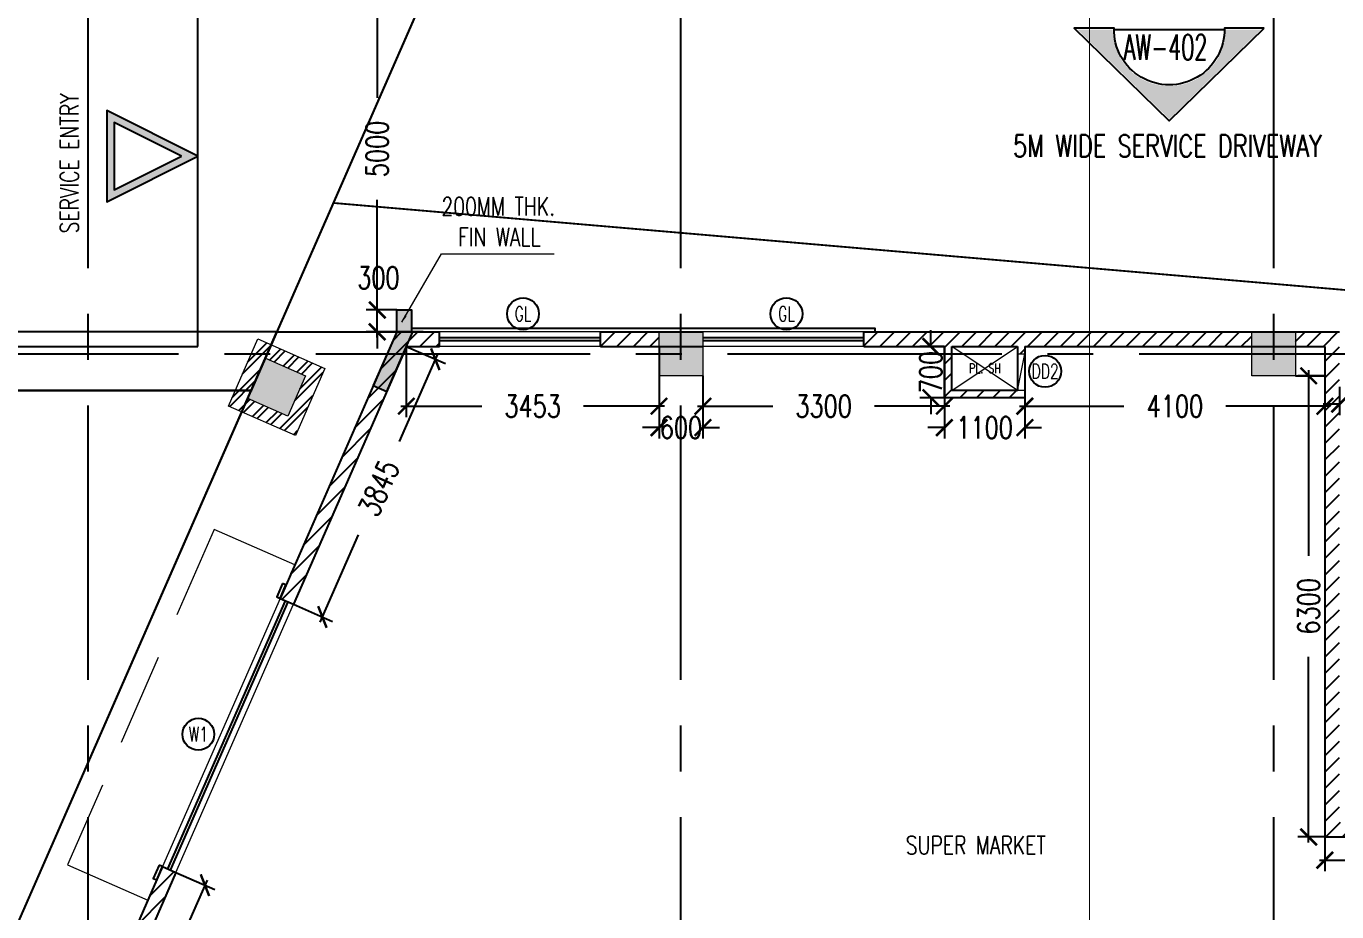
# Model space of a CAD drawing. Header units: millimetres. Extents: x -2076597 to 16308595, y -4402071 to 17875273.
# Drawn here: x -2051095 to -2033186, y -4089504 to -4077405 of the extents above; entities that cross this region are included whole.
import ezdxf
from ezdxf.enums import TextEntityAlignment as Align
from ezdxf.lldxf.tags import DXFTag

# ---------------------------------------------------------------- set-up
doc = ezdxf.new("R2010")
doc.units = ezdxf.units.MM
for name, pattern in [('CENTER2', [1.125, 0.75, -0.125, 0.125, -0.125]), ('DASHDOT', [1, 0.5, -0.25, 0, -0.25]), ('DASHED', [19.05, 12.7, -6.35]), ('DASHED2', [0.375, 0.25, -0.125]), ('Overhead', [3.96875, 2.38125, -1.5875])]:
    doc.linetypes.add(name, pattern=pattern)
for name, color, linetype, lineweight in [('A- GLAZING', 5, 'Continuous', 9), ('A- LIGHT LINE', 8, 'Continuous', 9), ('A- REF LINES', 5, 'Continuous', 9), ('A- SHAFT', 8, 'Continuous', 9), ('A-COL HATCH', 252, 'Continuous', 9), ('A-DETL-GENF', 92, 'Continuous', 9), ('A-ELEV FINEWALL', 6, 'Continuous', 9), ('A-FLOR', 1, 'Continuous', 9), ('S-COL HATCH', 251, 'Continuous', 9), ('S-COLS', 7, 'Continuous', 9), ('S-STRS-MBND', 31, 'Overhead', 9)]:
    doc.layers.add(name, color=color, linetype=linetype, lineweight=lineweight)
for name, color, linetype in [('A- RETAINING WALL HATCH', 252, 'Continuous'), ('A- STAIRSCASE', 1, 'Continuous'), ('A-DIMS', 4, 'Continuous'), ('A-DRIVEWAY', 1, 'Continuous'), ('A-HIDDEN', 8, 'DASHED2'), ('A-PARAPET WALL', 4, 'Continuous'), ('a-ref', 5, 'Continuous'), ('A-RETAINING WALL', 7, 'Continuous'), ('A-SCHED', 1, 'Continuous'), ('A-SETBACK', 3, 'Continuous'), ('A-SLAB SINING', 252, 'Continuous'), ('A-SLABS', 1, 'Continuous'), ('A-TXTROOM', 3, 'Continuous'), ('A-WALL', 2, 'Continuous'), ('A-WALL HATCH', 8, 'Continuous'), ('La-hatch', 8, 'Continuous'), ('LA-PLANTING', 90, 'Continuous'), ('S-GRID', 252, 'CENTER2'), ('TABULAR', 7, 'Continuous')]:
    doc.layers.add(name, color=color, linetype=linetype)
doc.styles.add('DIM 100', font='romans.shx', dxfattribs={"width": 0.8})
doc.styles.add('ROMANS', font='romans.shx', dxfattribs={"width": 0.75})
tags = doc.linetypes.add('DASHEDX2', pattern=[1.5, 1, -0.5]).pattern_tags.tags
tags[6:7] = [DXFTag(74, 4), DXFTag(75, 0), DXFTag(340, '0'), DXFTag(46, 1.0), DXFTag(50, 0.0), DXFTag(44, 0.0), DXFTag(45, 0.0)]
tags[4:5] = [DXFTag(74, 4), DXFTag(75, 0), DXFTag(340, '0'), DXFTag(46, 1.0), DXFTag(50, 0.0), DXFTag(44, 0.0), DXFTag(45, 0.0)]
tags = doc.linetypes.add('Sheet-A1-BLOCK-12$0$DASHDOT2', pattern=[0.5, 0.25, -0.125, 0, -0.125]).pattern_tags.tags
tags[10:11] = [DXFTag(74, 4), DXFTag(75, 0), DXFTag(340, '0'), DXFTag(46, 1.0), DXFTag(50, 0.0), DXFTag(44, 0.0), DXFTag(45, 0.0)]
tags[8:9] = [DXFTag(74, 4), DXFTag(75, 0), DXFTag(340, '0'), DXFTag(46, 1.0), DXFTag(50, 0.0), DXFTag(44, 0.0), DXFTag(45, 0.0)]
tags[6:7] = [DXFTag(74, 4), DXFTag(75, 0), DXFTag(340, '0'), DXFTag(46, 1.0), DXFTag(50, 0.0), DXFTag(44, 0.0), DXFTag(45, 0.0)]
tags[4:5] = [DXFTag(74, 4), DXFTag(75, 0), DXFTag(340, '0'), DXFTag(46, 1.0), DXFTag(50, 0.0), DXFTag(44, 0.0), DXFTag(45, 0.0)]
doc.dimstyles.new('1_100 MJR', dxfattribs={"dimscale": 100, "dimtxt": 1.75, "dimasz": 1, "dimexe": 1, "dimexo": 0, "dimgap": 0.09, "dimtad": 0, "dimdsep": 46, "dimtxsty": 'DIM 100', "dimblk": 'ARCHTICK', "dimcen": 0.09, "dimdle": 1, "dimclrd": 8, "dimclre": 8, "dimclrt": 256, "dimazin": 0, "dimtfac": 1, "dimtofl": 0, "dimtmove": 1, "dimatfit": 3, "dimfxl": 0, "dimtolj": 1, "dimtzin": 0, "dimlwd": -1, "dimlwe": -1, "dimarcsym": 0})
doc.dimstyles.new('DIMM-100', dxfattribs={"dimscale": 150, "dimtxt": 2, "dimasz": 1.5, "dimexe": 1, "dimexo": 0, "dimgap": 2, "dimtad": 0, "dimtoh": 1, "dimdec": 0, "dimzin": 0, "dimdsep": 46, "dimtxsty": 'ROMANS', "dimblk": 'ARCHTICK', "dimcen": 1.5, "dimdle": 0.5, "dimclrd": 8, "dimclre": 8, "dimclrt": 256, "dimazin": 0, "dimtfac": 1, "dimtdec": 0, "dimtix": 1, "dimtofl": 0, "dimtmove": 2, "dimatfit": 3, "dimldrblk": 'DOT', "dimfxl": 0, "dimtolj": 1, "dimtzin": 0, "dimarcsym": 0})
pattern_1 = [(45, (-2740619.58, -3104110.72), (-112.253202, 112.253202), [])]

# ---------------------------------------------------------------- blocks, each defined once
blk = doc.blocks.new('shafts')
at = {"layer": 'A- SHAFT'}
for p, q in [((702172, -978270), (703072, -977670)), ((703072, -978270), (702172, -977670))]:
    blk.add_line(p, q, dxfattribs=at)
blk.add_lwpolyline([(702172, -978270), (703072, -978270), (703072, -977670), (702172, -977670)], close=True, dxfattribs=at)
at = {"layer": 'A-TXTROOM', "insert": (702407, -977904, 0), "char_height": 128, "width": 1088.76, "attachment_point": 1, "style": 'ROMANS'}
blk.add_mtext('PL. SH', dxfattribs=at)
blk = doc.blocks.new('Family - ___-240295-0_ ground floor')
at = {"layer": 'A-SETBACK', "linetype": 'DASHDOT', "lineweight": -2, "ltscale": 2000, "const_width": 25}
blk.add_lwpolyline([(76480, 233663), (47866, 236124), (29166, 193452), (70915, 193452)], close=True, dxfattribs=at)
blk = doc.blocks.new('GROUN FLOOR WINDOWS')
for points in [[(693027, -980908), (692947, -981091), (692993, -981112), (693073, -980928)], [(691341, -984755), (691261, -984938), (691307, -984958), (691387, -984775)]]:
    blk.add_lwpolyline(points, close=True)
at = {"layer": 'A- GLAZING'}
for p, q in [((692993, -981112), (691387, -984775)), ((691570, -984855), (693176, -981192))]:
    blk.add_line(p, q, dxfattribs=at)
at = {"layer": 'A-PARAPET WALL'}
for p, q in [((691461, -984807), (693066, -981144)), ((691497, -984823), (693103, -981160))]:
    blk.add_line(p, q, dxfattribs=at)
at = {"layer": 'A-WALL'}
for p, q in [((692993, -981112), (693176, -981192)), ((691387, -984775), (691570, -984855))]:
    blk.add_line(p, q, dxfattribs=at)
at = {"layer": 'S-STRS-MBND', "linetype": 'DASHED', "ltscale": 100}
blk.add_lwpolyline([(693141, -980772), (693193, -980654), (692094, -980172), (690087, -984752), (691187, -985233), (691387, -984775)], dxfattribs=at)
blk = doc.blocks.new('SOP')
at = {"layer": 'A-SCHED', "color": 8}
blk.add_circle((0, 0), 218, dxfattribs=at)
at = {"layer": 'A-SCHED', "style": 'ROMANS', "width": 0.7}
blk.add_attdef('D2', text='', height=200, dxfattribs=at).set_placement((0, 0), align=Align.MIDDLE_CENTER)
blk = doc.blocks.new('COLUMN 1')
at = {"layer": 'A-COL HATCH'}
for points in [[(690302.8, -985824.1), (689981.7, -986556.9), (690164.9, -986637.1), (690521.2, -985824.1)], [(694486.2, -986424.1), (693886.2, -986424.1), (693886.2, -985824.1), (694486.2, -985824.1)], [(702586.2, -986424.1), (701986.2, -986424.1), (701986.2, -985824.1), (702586.2, -985824.1)], [(688816, -986974.5), (688266.5, -986733.7), (688507.3, -986184.2), (689056.9, -986425)]]:
    blk.add_hatch(color=256, dxfattribs=at).paths.add_polyline_path(points)
at = {"layer": 'S-COL HATCH'}
for points in [[(694486.2, -986424.1), (693886.2, -986424.1), (693886.2, -985824.1), (694486.2, -985824.1)], [(702586.2, -986424.1), (701986.2, -986424.1), (701986.2, -985824.1), (702586.2, -985824.1)]]:
    blk.add_hatch(color=256, dxfattribs=at).paths.add_polyline_path(points)
at = {"layer": 'S-COLS'}
for points in [[(690302.8, -985824.1), (689981.7, -986556.9), (690164.9, -986637.1), (690521.2, -985824.1)], [(694486.2, -986424.1), (693886.2, -986424.1), (693886.2, -985824.1), (694486.2, -985824.1)], [(694486.2, -986424.1), (693886.2, -986424.1), (693886.2, -985824.1), (694486.2, -985824.1)], [(702586.2, -986424.1), (701986.2, -986424.1), (701986.2, -985824.1), (702586.2, -985824.1)], [(702586.2, -986424.1), (701986.2, -986424.1), (701986.2, -985824.1), (702586.2, -985824.1)], [(688816, -986974.5), (688266.5, -986733.7), (688507.3, -986184.2), (689056.9, -986425)]]:
    blk.add_lwpolyline(points, close=True, dxfattribs=at)
at = {"layer": 'S-GRID', "ltscale": 5000}
for p, q in [((686086.2, -1035578.8), (686086.2, -974750.2)), ((694186.2, -1035578.8), (694186.2, -974750.2)), ((702286.2, -1035578.8), (702286.2, -974750.2)), ((661071.4, -986124.1), (726350.7, -986124.1))]:
    blk.add_line(p, q, dxfattribs=at)
blk = doc.blocks.new('_ArchTick')
at = {"color": 0, "linetype": 'ByBlock', "const_width": 0.15}
blk.add_lwpolyline([(-0.5, -0.5), (0.5, 0.5)], dxfattribs=at)
blk = doc.blocks.new('*D420')
at = {"layer": 'Defpoints', "color": 0, "transparency": 16777216}
for p in [(-2046299, -4076581), (-2045672, -4076581), (-2045672, -4081581)]:
    blk.add_point(p, dxfattribs=at)
at = {"layer": 'LA-PLANTING', "color": 8, "lineweight": -2, "transparency": 16777216}
for p, q in [((-2045672, -4076581), (-2046449, -4076581)), ((-2046299, -4076506), (-2046299, -4078385)), ((-2046299, -4081656), (-2046299, -4079778)), ((-2045672, -4081581), (-2046449, -4081581))]:
    blk.add_line(p, q, dxfattribs=at)
at = {"layer": 'LA-PLANTING', "color": 8, "lineweight": -2, "transparency": 16777216, "xscale": 225, "yscale": 225, "zscale": 225}
for p, rotation in [((-2046299, -4076581), 90), ((-2046299, -4081581), 270)]:
    blk.add_blockref('_ArchTick', p, dxfattribs=dict(at, rotation=rotation))
at = {"layer": 'LA-PLANTING', "transparency": 16777216, "insert": (-2046299, -4079081), "char_height": 300, "attachment_point": 5, "rotation": 90, "style": 'ROMANS'}
blk.add_mtext('\\A1;5000', dxfattribs=at)
blk = doc.blocks.new('_Dot')
at = {"color": 0, "linetype": 'ByBlock', "lineweight": -2}
blk.add_line((-0.5, 0), (-1, 0), dxfattribs=at)
at = {"color": 0, "linetype": 'ByBlock', "const_width": 0.5}
blk.add_lwpolyline([(-0.25, 0, 1), (0.25, 0, 1)], format="xyb", close=True, dxfattribs=at)
blk = doc.blocks.new('*D489')
at = {"layer": 'A-DIMS', "color": 8, "lineweight": -2, "transparency": 16777216}
for p, q in [((-2033148, -4082331), (-2033148, -4082717)), ((-2032098, -4082331), (-2032098, -4082717)), ((-2033148, -4082567), (-2033373, -4082567)), ((-2032098, -4082567), (-2031873, -4082567))]:
    blk.add_line(p, q, dxfattribs=at)
at = {"layer": 'Defpoints', "color": 0, "transparency": 16777216}
for p in [(-2033148, -4082331), (-2032098, -4082331), (-2032098, -4082567)]:
    blk.add_point(p, dxfattribs=at)
at = {"layer": 'A-DIMS', "color": 8, "lineweight": -2, "transparency": 16777216, "xscale": 225, "yscale": 225, "zscale": 225}
blk.add_blockref('_ArchTick', (-2033148, -4082567), dxfattribs=at)
at = {"layer": 'A-DIMS', "color": 8, "lineweight": -2, "transparency": 16777216, "xscale": 225, "yscale": 225, "zscale": 225, "rotation": 180}
blk.add_blockref('_ArchTick', (-2032098, -4082567), dxfattribs=at)
at = {"layer": 'A-DIMS', "transparency": 16777216, "insert": (-2032623, -4082567), "char_height": 300, "attachment_point": 5, "style": 'ROMANS'}
blk.add_mtext('\\A1;1050', dxfattribs=at)
blk = doc.blocks.new('*D511')
at = {"layer": 'A-DIMS', "color": 8, "lineweight": -2, "transparency": 16777216}
for p, q in [((-2033570, -4082106), (-2033570, -4084640)), ((-2033348, -4082181), (-2033720, -4082181)), ((-2033570, -4088556), (-2033570, -4086022)), ((-2033348, -4088481), (-2033720, -4088481))]:
    blk.add_line(p, q, dxfattribs=at)
at = {"layer": 'Defpoints', "color": 0, "transparency": 16777216}
for p in [(-2033348, -4082181), (-2033570, -4088481), (-2033348, -4088481)]:
    blk.add_point(p, dxfattribs=at)
at = {"layer": 'A-DIMS', "color": 8, "lineweight": -2, "transparency": 16777216, "xscale": 225, "yscale": 225, "zscale": 225}
for p, rotation in [((-2033570, -4082181), 90), ((-2033570, -4088481), 270)]:
    blk.add_blockref('_ArchTick', p, dxfattribs=dict(at, rotation=rotation))
at = {"layer": 'A-DIMS', "transparency": 16777216, "insert": (-2033570, -4085331), "char_height": 300, "attachment_point": 5, "rotation": 90, "style": 'ROMANS'}
blk.add_mtext('\\A1;6300', dxfattribs=at)
blk = doc.blocks.new('*D512')
at = {"layer": 'A-DIMS', "color": 8, "lineweight": -2, "transparency": 16777216}
for p, q in [((-2033348, -4088481), (-2033348, -4088948)), ((-2028448, -4088481), (-2028448, -4088948)), ((-2033423, -4088798), (-2031594, -4088798)), ((-2028373, -4088798), (-2030201, -4088798))]:
    blk.add_line(p, q, dxfattribs=at)
at = {"layer": 'Defpoints', "color": 0, "transparency": 16777216}
for p in [(-2033348, -4088481), (-2028448, -4088481), (-2028448, -4088798)]:
    blk.add_point(p, dxfattribs=at)
at = {"layer": 'A-DIMS', "color": 8, "lineweight": -2, "transparency": 16777216, "xscale": 225, "yscale": 225, "zscale": 225, "rotation": 180}
blk.add_blockref('_ArchTick', (-2033348, -4088798), dxfattribs=at)
at = {"layer": 'A-DIMS', "color": 8, "lineweight": -2, "transparency": 16777216, "xscale": 225, "yscale": 225, "zscale": 225}
blk.add_blockref('_ArchTick', (-2028448, -4088798), dxfattribs=at)
at = {"layer": 'A-DIMS', "transparency": 16777216, "insert": (-2030898, -4088798), "char_height": 300, "attachment_point": 5, "style": 'ROMANS'}
blk.add_mtext('\\A1;4900', dxfattribs=at)
blk = doc.blocks.new('*D520')
at = {"layer": 'A-DIMS', "color": 8, "lineweight": -2, "transparency": 16777216}
for p, q in [((-2045901, -4081781), (-2045367, -4082015)), ((-2045475, -4081886), (-2045997, -4083077)), ((-2047078, -4085545), (-2046556, -4084353)), ((-2047444, -4085303), (-2046911, -4085536))]:
    blk.add_line(p, q, dxfattribs=at)
at = {"layer": 'Defpoints', "color": 0, "transparency": 16777216}
for p in [(-2045901, -4081781), (-2047444, -4085303), (-2047048, -4085476)]:
    blk.add_point(p, dxfattribs=at)
at = {"layer": 'A-DIMS', "color": 8, "lineweight": -2, "transparency": 16777216, "xscale": 225, "yscale": 225, "zscale": 225}
for p, rotation in [((-2045505, -4081955), 66.3360129375068), ((-2047048, -4085476), 246.3360129375068)]:
    blk.add_blockref('_ArchTick', p, dxfattribs=dict(at, rotation=rotation))
at = {"layer": 'A-DIMS', "transparency": 16777216, "insert": (-2046276, -4083715), "char_height": 300, "attachment_point": 5, "rotation": 66.336, "style": 'ROMANS'}
blk.add_mtext('\\A1;3845', dxfattribs=at)
blk = doc.blocks.new('*D521')
at = {"layer": 'A-DIMS', "color": 8, "lineweight": -2, "transparency": 16777216}
for p, q in [((-2049049, -4088966), (-2048516, -4089200)), ((-2048623, -4089071), (-2049299, -4090612)), ((-2050533, -4093429), (-2049858, -4091888)), ((-2050899, -4093186), (-2050365, -4093420))]:
    blk.add_line(p, q, dxfattribs=at)
at = {"layer": 'Defpoints', "color": 0, "transparency": 16777216}
for p in [(-2049049, -4088966), (-2050899, -4093186), (-2050503, -4093360)]:
    blk.add_point(p, dxfattribs=at)
at = {"layer": 'A-DIMS', "color": 8, "lineweight": -2, "transparency": 16777216, "xscale": 225, "yscale": 225, "zscale": 225}
for p, rotation in [((-2048653, -4089140), 66.33601293964006), ((-2050503, -4093360), 246.33601293964)]:
    blk.add_blockref('_ArchTick', p, dxfattribs=dict(at, rotation=rotation))
at = {"layer": 'A-DIMS', "transparency": 16777216, "insert": (-2049578, -4091250), "char_height": 300, "attachment_point": 5, "rotation": 66.336, "style": 'ROMANS'}
blk.add_mtext('\\A1;4608', dxfattribs=at)
blk = doc.blocks.new('*D142')
at = {"layer": 'A-DIMS', "color": 8, "lineweight": -2, "transparency": 16777216}
for p, q in [((-2045901, -4081781), (-2045901, -4082746)), ((-2042448, -4081781), (-2042448, -4082746)), ((-2045976, -4082596), (-2044871, -4082596)), ((-2042373, -4082596), (-2043478, -4082596))]:
    blk.add_line(p, q, dxfattribs=at)
at = {"layer": 'Defpoints', "color": 0, "transparency": 16777216}
for p in [(-2045901, -4081781), (-2042448, -4081781), (-2042448, -4082596)]:
    blk.add_point(p, dxfattribs=at)
at = {"layer": 'A-DIMS', "color": 8, "lineweight": -2, "transparency": 16777216, "xscale": 225, "yscale": 225, "zscale": 225, "rotation": 180}
blk.add_blockref('_ArchTick', (-2045901, -4082596), dxfattribs=at)
at = {"layer": 'A-DIMS', "color": 8, "lineweight": -2, "transparency": 16777216, "xscale": 225, "yscale": 225, "zscale": 225}
blk.add_blockref('_ArchTick', (-2042448, -4082596), dxfattribs=at)
at = {"layer": 'A-DIMS', "transparency": 16777216, "insert": (-2044174, -4082596), "char_height": 300, "attachment_point": 5, "style": 'ROMANS'}
blk.add_mtext('\\A1;3453', dxfattribs=at)
blk = doc.blocks.new('*D143')
at = {"layer": 'A-DIMS', "color": 8, "lineweight": -2, "transparency": 16777216}
for p, q in [((-2042448, -4082181), (-2042448, -4083039)), ((-2041848, -4082181), (-2041848, -4083039)), ((-2042448, -4082889), (-2042673, -4082889)), ((-2041848, -4082889), (-2041623, -4082889))]:
    blk.add_line(p, q, dxfattribs=at)
at = {"layer": 'Defpoints', "color": 0, "transparency": 16777216}
for p in [(-2042448, -4082181), (-2041848, -4082181), (-2041848, -4082889)]:
    blk.add_point(p, dxfattribs=at)
at = {"layer": 'A-DIMS', "color": 8, "lineweight": -2, "transparency": 16777216, "xscale": 225, "yscale": 225, "zscale": 225}
blk.add_blockref('_ArchTick', (-2042448, -4082889), dxfattribs=at)
at = {"layer": 'A-DIMS', "color": 8, "lineweight": -2, "transparency": 16777216, "xscale": 225, "yscale": 225, "zscale": 225, "rotation": 180}
blk.add_blockref('_ArchTick', (-2041848, -4082889), dxfattribs=at)
at = {"layer": 'A-DIMS', "transparency": 16777216, "insert": (-2042148, -4082889), "char_height": 300, "attachment_point": 5, "style": 'ROMANS'}
blk.add_mtext('\\A1;600', dxfattribs=at)
blk = doc.blocks.new('*D452')
at = {"layer": 'A-DIMS', "color": 8, "lineweight": -2, "transparency": 16777216}
for p, q in [((-2038548, -4081781), (-2038548, -4082746)), ((-2041848, -4082181), (-2041848, -4082746)), ((-2041923, -4082596), (-2040894, -4082596)), ((-2038473, -4082596), (-2039501, -4082596))]:
    blk.add_line(p, q, dxfattribs=at)
at = {"layer": 'Defpoints', "color": 0, "transparency": 16777216}
for p in [(-2038548, -4081781), (-2041848, -4082181), (-2038548, -4082596)]:
    blk.add_point(p, dxfattribs=at)
at = {"layer": 'A-DIMS', "color": 8, "lineweight": -2, "transparency": 16777216, "xscale": 225, "yscale": 225, "zscale": 225, "rotation": 180}
blk.add_blockref('_ArchTick', (-2041848, -4082596), dxfattribs=at)
at = {"layer": 'A-DIMS', "color": 8, "lineweight": -2, "transparency": 16777216, "xscale": 225, "yscale": 225, "zscale": 225}
blk.add_blockref('_ArchTick', (-2038548, -4082596), dxfattribs=at)
at = {"layer": 'A-DIMS', "transparency": 16777216, "insert": (-2040198, -4082596), "char_height": 300, "attachment_point": 5, "style": 'ROMANS'}
blk.add_mtext('\\A1;3300', dxfattribs=at)
blk = doc.blocks.new('*D453')
at = {"layer": 'A-DIMS', "color": 8, "lineweight": -2, "transparency": 16777216}
for p, q in [((-2038548, -4082481), (-2038548, -4083039)), ((-2037448, -4082481), (-2037448, -4083039)), ((-2038548, -4082889), (-2038773, -4082889)), ((-2037448, -4082889), (-2037223, -4082889))]:
    blk.add_line(p, q, dxfattribs=at)
at = {"layer": 'Defpoints', "color": 0, "transparency": 16777216}
for p in [(-2038548, -4082481), (-2037448, -4082481), (-2037448, -4082889)]:
    blk.add_point(p, dxfattribs=at)
at = {"layer": 'A-DIMS', "color": 8, "lineweight": -2, "transparency": 16777216, "xscale": 225, "yscale": 225, "zscale": 225}
blk.add_blockref('_ArchTick', (-2038548, -4082889), dxfattribs=at)
at = {"layer": 'A-DIMS', "color": 8, "lineweight": -2, "transparency": 16777216, "xscale": 225, "yscale": 225, "zscale": 225, "rotation": 180}
blk.add_blockref('_ArchTick', (-2037448, -4082889), dxfattribs=at)
at = {"layer": 'A-DIMS', "transparency": 16777216, "insert": (-2037998, -4082889), "char_height": 300, "attachment_point": 5, "style": 'ROMANS'}
blk.add_mtext('\\A1;1100', dxfattribs=at)
blk = doc.blocks.new('*D144')
at = {"layer": 'A-DIMS', "color": 8, "lineweight": -2, "transparency": 16777216}
for p, q in [((-2038733, -4081781), (-2038733, -4081556)), ((-2038548, -4081781), (-2038883, -4081781)), ((-2038548, -4082481), (-2038883, -4082481)), ((-2038733, -4082481), (-2038733, -4082706))]:
    blk.add_line(p, q, dxfattribs=at)
at = {"layer": 'Defpoints', "color": 0, "transparency": 16777216}
for p in [(-2038733, -4081781), (-2038548, -4081781), (-2038548, -4082481)]:
    blk.add_point(p, dxfattribs=at)
at = {"layer": 'A-DIMS', "color": 8, "lineweight": -2, "transparency": 16777216, "xscale": 225, "yscale": 225, "zscale": 225}
for p, rotation in [((-2038733, -4081781), 270), ((-2038733, -4082481), 90)]:
    blk.add_blockref('_ArchTick', p, dxfattribs=dict(at, rotation=rotation))
at = {"layer": 'A-DIMS', "transparency": 16777216, "insert": (-2038733, -4082131), "char_height": 300, "attachment_point": 5, "rotation": 90, "style": 'ROMANS'}
blk.add_mtext('\\A1;700', dxfattribs=at)
blk = doc.blocks.new('*D454')
at = {"layer": 'A-DIMS', "color": 8, "lineweight": -2, "transparency": 16777216}
for p, q in [((-2037448, -4082481), (-2037448, -4082746)), ((-2033348, -4082481), (-2033348, -4082746)), ((-2037523, -4082596), (-2036094, -4082596)), ((-2033273, -4082596), (-2034701, -4082596))]:
    blk.add_line(p, q, dxfattribs=at)
at = {"layer": 'Defpoints', "color": 0, "transparency": 16777216}
for p in [(-2037448, -4082481), (-2033348, -4082481), (-2033348, -4082596)]:
    blk.add_point(p, dxfattribs=at)
at = {"layer": 'A-DIMS', "color": 8, "lineweight": -2, "transparency": 16777216, "xscale": 225, "yscale": 225, "zscale": 225, "rotation": 180}
blk.add_blockref('_ArchTick', (-2037448, -4082596), dxfattribs=at)
at = {"layer": 'A-DIMS', "color": 8, "lineweight": -2, "transparency": 16777216, "xscale": 225, "yscale": 225, "zscale": 225}
blk.add_blockref('_ArchTick', (-2033348, -4082596), dxfattribs=at)
at = {"layer": 'A-DIMS', "transparency": 16777216, "insert": (-2035398, -4082596), "char_height": 300, "attachment_point": 5, "style": 'ROMANS'}
blk.add_mtext('\\A1;4100', dxfattribs=at)
blk = doc.blocks.new('SEC LINES')
at = {"layer": 'A-ELEV FINEWALL', "color": 7, "linetype": 'Sheet-A1-BLOCK-12$0$DASHDOT2', "ltscale": 4000, "const_width": 10}
blk.add_lwpolyline([(-3838666, -18329573), (-3838666, -18385694)], dxfattribs=at)
blk = doc.blocks.new('*D404')
at = {"layer": 'A-DIMS', "color": 8, "lineweight": -2, "transparency": 16777216}
for p, q in [((-2046298, -4081281), (-2046298, -4081056)), ((-2046031, -4081281), (-2046448, -4081281)), ((-2046031, -4081581), (-2046448, -4081581)), ((-2046298, -4081581), (-2046298, -4081806))]:
    blk.add_line(p, q, dxfattribs=at)
at = {"layer": 'Defpoints', "color": 0, "transparency": 16777216}
for p in [(-2046298, -4081281), (-2046031, -4081281), (-2046031, -4081581)]:
    blk.add_point(p, dxfattribs=at)
at = {"layer": 'A-DIMS', "color": 8, "lineweight": -2, "transparency": 16777216, "xscale": 225, "yscale": 225, "zscale": 225}
for p, rotation in [((-2046298, -4081281), 270), ((-2046298, -4081581), 90)]:
    blk.add_blockref('_ArchTick', p, dxfattribs=dict(at, rotation=rotation))
at = {"layer": 'A-DIMS', "transparency": 16777216, "insert": (-2046282, -4080841), "char_height": 300, "attachment_point": 5, "style": 'ROMANS'}
blk.add_mtext('\\A1;300', dxfattribs=at)

msp = doc.modelspace()

# ---------------------------------------------------------------- hatches: boundary and pattern name
at = {"layer": 'A- RETAINING WALL HATCH'}
h = msp.add_hatch(color=256, dxfattribs=at)
h.dxf.hatch_style = 1
h.paths.add_polyline_path([(-2048971.5, -4079181.1), (-2049893.4, -4078720.1), (-2049893.4, -4079642)], flags=16)
h.paths.add_polyline_path([(-2048747.9, -4079181.1), (-2049993.4, -4078558.3), (-2049993.4, -4079803.8)])
at = {"layer": 'a-ref'}
msp.add_hatch(color=66, dxfattribs=at).paths.add_polyline_path([(-2035475.5, -4078672.8), (-2036728.9, -4077450.9), (-2036248.3, -4077450.9, 1), (-2034702.7, -4077450.9), (-2034222, -4077450.9)])
at = {"layer": 'A-SLAB SINING'}
h = msp.add_hatch(dxfattribs=at)
h.set_pattern_fill('ANSI32', color=256, scale=20)
h.set_pattern_definition([(45, (1809526.04, 14272426.56), (-134.7038418, 134.7038418), []), (45, (1809615.84, 14272426.56), (-134.7038418, 134.7038418), [])])
h.paths.add_polyline_path([(-2047518, -4082731.5), (-2047277.2, -4082182), (-2047826.7, -4081941.1), (-2048067.5, -4082490.7)], flags=16)
h.paths.add_polyline_path([(-2047013.7, -4082079.1), (-2047415.1, -4082995), (-2048331, -4082593.6), (-2047929.6, -4081677.7)])
at = {"layer": 'A-WALL HATCH'}
h = msp.add_hatch(color=252, dxfattribs=at)
h.dxf.hatch_style = 1
h.paths.add_polyline_path([(-2045831.2, -4081281.1), (-2046031.2, -4081281.1), (-2046031.2, -4081581.1), (-2045831.2, -4081581.1)])
h = msp.add_hatch(dxfattribs=at)
h.set_pattern_fill('ANSI31', color=256, scale=50)
h.set_pattern_definition(pattern_1)
h.paths.add_polyline_path([(-2045944.3, -4081881.1), (-2046162.7, -4081881.1), (-2047626.9, -4085222.2), (-2047443.7, -4085302.5)])
h.paths.add_polyline_path([(-2043247.9, -4081581.1), (-2043247.9, -4081781.1), (-2042447.9, -4081781.1), (-2042447.9, -4081581.1)])
h.paths.add_polyline_path([(-2045447.9, -4081781.1), (-2045447.9, -4081581.1), (-2046031.2, -4081581.1), (-2046162.7, -4081881.1), (-2045944.3, -4081881.1), (-2045900.5, -4081781.1)])
h = msp.add_hatch(dxfattribs=at)
h.set_pattern_fill('ANSI31', color=256, scale=50)
h.set_pattern_definition(pattern_1)
h.paths.add_polyline_path([(-2034347.9, -4081581.1), (-2037447.9, -4081581.1), (-2037447.9, -4081781.1), (-2034347.9, -4081781.1)])
h.paths.add_polyline_path([(-2037447.9, -4081581.1), (-2038547.9, -4081581.1), (-2038547.9, -4081881.1), (-2038447.9, -4081881.1), (-2038447.9, -4081781.1), (-2037547.9, -4081781.1), (-2037547.9, -4081881.1), (-2037447.9, -4081881.1)])
h.paths.add_polyline_path([(-2037447.9, -4082381.1), (-2038447.9, -4082381.1), (-2038447.9, -4081881.1), (-2038547.9, -4081881.1), (-2038547.9, -4082481.1), (-2037447.9, -4082481.1)])
h.paths.add_polyline_path([(-2039647.9, -4081581.1), (-2039647.9, -4081781.1), (-2038547.9, -4081781.1), (-2038547.9, -4081581.1)])
h = msp.add_hatch(dxfattribs=at)
h.set_pattern_fill('ANSI31', color=256, scale=50)
h.set_pattern_definition(pattern_1)
h.paths.add_polyline_path([(-2033147.9, -4081581.1), (-2033747.9, -4081581.1), (-2033747.9, -4081781.1), (-2033347.9, -4081781.1), (-2033347.9, -4081881.1), (-2033147.9, -4081881.1)])
h.paths.add_polyline_path([(-2029397.9, -4090131.1), (-2028447.9, -4090131.1), (-2028447.9, -4090631.1), (-2029397.9, -4090631.1)], flags=16)
h.paths.add_polyline_path([(-2029497.9, -4090831.1), (-2028447.9, -4090831.1), (-2028447.9, -4091631.1), (-2029497.9, -4091631.1)], flags=16)
h.paths.add_polyline_path([(-2028447.9, -4090131.1), (-2028247.9, -4090131.1), (-2028247.9, -4088281.1), (-2033147.9, -4088281.1), (-2033147.9, -4081881.1), (-2033347.9, -4081881.1), (-2033347.9, -4088481.1), (-2028447.9, -4088481.1), (-2028447.9, -4090031.1), (-2029597.9, -4090031.1), (-2029597.9, -4091831.1), (-2028447.9, -4091831.1), (-2028447.9, -4098731.1), (-2032197.9, -4098731.1), (-2032197.9, -4098931.1), (-2028247.9, -4098931.1), (-2028247.9, -4091631.1), (-2028447.9, -4091631.1), (-2028447.9, -4090831.1), (-2028247.9, -4090831.1), (-2028247.9, -4090631.1), (-2028447.9, -4090631.1)])
h = msp.add_hatch(dxfattribs=at)
h.set_pattern_fill('ANSI31', color=256, scale=50)
h.set_pattern_definition(pattern_1)
h.paths.add_polyline_path([(-2049734.9, -4090531.1), (-2049953.3, -4090531.1), (-2050247.9, -4091203.3), (-2050247.9, -4091701.6)])
h.paths.add_polyline_path([(-2049049.2, -4088966.2), (-2049232.3, -4088885.9), (-2049953.3, -4090531.1), (-2049734.9, -4090531.1)])
h.paths.add_polyline_path([(-2042147.9, -4095681.1), (-2045206, -4095681.1), (-2050247.9, -4093471.6), (-2050247.9, -4093690), (-2045247.9, -4095881.1), (-2045247.9, -4098631.1), (-2045047.9, -4098631.1), (-2045047.9, -4095881.1), (-2042147.9, -4095881.1)])
h.paths.add_polyline_path([(-2038647.9, -4095681.1), (-2042147.9, -4095681.1), (-2042147.9, -4095881.1), (-2042047.9, -4095881.1), (-2042047.9, -4098331.1), (-2041847.9, -4098331.1), (-2041847.9, -4095881.1), (-2038847.9, -4095881.1), (-2038847.9, -4098631.1), (-2038647.9, -4098631.1)])
h.paths.add_polyline_path([(-2038647.9, -4098631.1), (-2038847.9, -4098631.1), (-2038847.9, -4098931.1), (-2038647.9, -4098931.1)])
h.paths.add_polyline_path([(-2045047.9, -4098631.1), (-2045247.9, -4098631.1), (-2045247.9, -4098931.1), (-2045047.9, -4098931.1)])
h.paths.add_polyline_path([(-2050247.9, -4091701.6), (-2050247.9, -4091203.3), (-2051259.3, -4093511.3), (-2051259.3, -4093511.3), (-2051339.6, -4093694.5), (-2051156.4, -4093774.7), (-2050978.9, -4093369.7), (-2050247.9, -4093690), (-2050247.9, -4093471.6), (-2050898.6, -4093186.5)])

# ---------------------------------------------------------------- linework, layer by layer
msp.add_lwpolyline([(-2046031.2, -4081581.1), (-2046352.3, -4082313.8), (-2046169.1, -4082394.1), (-2045812.9, -4081581.1)], close=True)
at = {"layer": 'A- GLAZING'}
msp.add_line((-2037547.9, -4082381.1), (-2037447.9, -4081881.1), dxfattribs=at)
for points in [[(-2043247.9, -4081581.1), (-2045447.9, -4081581.1)], [(-2039647.9, -4081581.1), (-2041847.9, -4081581.1)], [(-2043247.9, -4081781.1), (-2045447.9, -4081781.1)], [(-2039647.9, -4081781.1), (-2041847.9, -4081781.1)]]:
    msp.add_lwpolyline(points, dxfattribs=at)
msp.add_lwpolyline([(-2037547.9, -4081881.1), (-2037447.9, -4081881.1), (-2037447.9, -4082381.1), (-2037547.9, -4082381.1)], close=True, dxfattribs=at)
at = {"layer": 'A- LIGHT LINE'}
msp.add_line((-2045420.1, -4080514.4), (-2043882.8, -4080514.4), dxfattribs=at)
at = {"layer": 'A-DRIVEWAY'}
for p, q in [((-2048747.9, -4081781.1), (-2048747.9, -4076581.1)), ((-2047668.9, -4081581.1), (-2052259, -4081581.1)), ((-2052259, -4081781.1), (-2048747.9, -4081781.1))]:
    msp.add_line(p, q, dxfattribs=at)
at = {"layer": 'A-FLOR'}
msp.add_lwpolyline([(-2047013.7, -4082079.1), (-2047415.1, -4082995), (-2048331, -4082593.6), (-2047929.6, -4081677.7)], close=True, dxfattribs=at)
at = {"layer": 'A-HIDDEN', "color": 1, "linetype": 'DASHED2', "ltscale": 5000, "const_width": 30}
msp.add_lwpolyline([(-2057085.7, -4093104), (-2052386.7, -4082381.1), (-2048019.5, -4082381.1), (-2045762.7, -4077231.1), (-2045675, -4077031.1), (-2036871, -4077031.1), (-2036871, -4076881.1), (-2032631.9, -4076881.1), (-2019797.9, -4077985.1), (-2019797.9, -4083081.1), (-2017954.6, -4083081.1), (-2014886.8, -4086921.6), (-2016078.4, -4095531.1)], dxfattribs=at)
at = {"layer": 'A-PARAPET WALL'}
for points in [[(-2043247.9, -4081661.1), (-2045447.9, -4081661.1)], [(-2043247.9, -4081701.1), (-2045447.9, -4081701.1)], [(-2039647.9, -4081661.1), (-2041847.9, -4081661.1)], [(-2039647.9, -4081701.1), (-2041847.9, -4081701.1)]]:
    msp.add_lwpolyline(points, dxfattribs=at)
at = {"layer": 'a-ref', "color": 3, "linetype": 'Continuous', "ltscale": 1000}
msp.add_lwpolyline([(-2034177.2, -4077432.6), (-2034721.1, -4077432.6, -1.0244516), (-2036229.8, -4077432.6), (-2036773.7, -4077432.6), (-2035475.5, -4078698.2)], format="xyb", close=True, dxfattribs=at)
at = {"layer": 'A-RETAINING WALL'}
for points in [[(-2048747.9, -4079181.1), (-2049993.4, -4078558.3), (-2049993.4, -4079803.8)], [(-2048971.5, -4079181.1), (-2049893.4, -4078720.1), (-2049893.4, -4079642)]]:
    msp.add_lwpolyline(points, close=True, dxfattribs=at)
at = {"layer": 'A-SLABS'}
msp.add_lwpolyline([(-2045831.2, -4081531.1), (-2039647.9, -4081531.1), (-2039497.9, -4081531.1), (-2039497.9, -4081581.1)], dxfattribs=at)
at = {"layer": 'A-WALL'}
for p, q in [((-2046031.2, -4081581.1), (-2047626.9, -4085222.2)), ((-2046031.2, -4081581.1), (-2045447.9, -4081581.1)), ((-2045447.9, -4081781.1), (-2045447.9, -4081581.1)), ((-2043247.9, -4081581.1), (-2041847.9, -4081581.1)), ((-2043247.9, -4081781.1), (-2043247.9, -4081581.1)), ((-2039647.9, -4081581.1), (-2033147.9, -4081581.1)), ((-2039647.9, -4081781.1), (-2039647.9, -4081581.1)), ((-2045900.5, -4081781.1), (-2047443.7, -4085302.5)), ((-2045900.5, -4081781.1), (-2045447.9, -4081781.1)), ((-2043247.9, -4081781.1), (-2041847.9, -4081781.1)), ((-2039647.9, -4081781.1), (-2038547.9, -4081781.1)), ((-2038447.9, -4081781.1), (-2037547.9, -4081781.1)), ((-2037447.9, -4081781.1), (-2033347.9, -4081781.1)), ((-2033347.9, -4081781.1), (-2033347.9, -4088481.1)), ((-2033747.9, -4082181.1), (-2033347.9, -4082181.1)), ((-2033347.9, -4088481.1), (-2028447.9, -4088481.1)), ((-2049232.3, -4088885.9), (-2051339.6, -4093694.5)), ((-2049049.2, -4088966.2), (-2050898.6, -4093186.5))]:
    msp.add_line(p, q, dxfattribs=at)
for points in [[(-2046031.2, -4081581.1), (-2046031.2, -4081281.1), (-2045831.2, -4081281.1), (-2045831.2, -4081581.1)], [(-2037447.9, -4081781.1), (-2037447.9, -4082481.1), (-2038547.9, -4082481.1), (-2038547.9, -4081781.1)], [(-2037547.9, -4081781.1), (-2037547.9, -4082381.1), (-2038447.9, -4082381.1), (-2038447.9, -4081781.1)]]:
    msp.add_lwpolyline(points, dxfattribs=at)
at = {"layer": 'La-hatch', "ltscale": 0.1}
msp.add_line((-2036229.6, -4077450.9), (-2034720.9, -4077450.9), dxfattribs=at)
at = {"layer": 'TABULAR'}
for points in [[(-2059062.6, -4107581), (-2047668.9, -4081581.1)], [(-2047668.9, -4081581.1), (-2046031.2, -4081581.1)]]:
    msp.add_lwpolyline(points, dxfattribs=at)

# ---------------------------------------------------------------- block references
at = {"layer": 'A- REF LINES'}
msp.add_blockref('SEC LINES', (1802100.7, 14255482.1), dxfattribs=at)
at = {"layer": 'A- STAIRSCASE', "linetype": 'DASHEDX2', "ltscale": 500}
msp.add_blockref('COLUMN 1', (-2736334, -3095757), dxfattribs=at)
at = {"layer": 'A- STAIRSCASE'}
msp.add_blockref('GROUN FLOOR WINDOWS', (-2740619.6, -3104110.7), dxfattribs=at)
at = {"layer": 'A-DETL-GENF', "color": 8}
msp.add_blockref('Family - ___-240295-0_ ground floor', (-2094762.5, -4315943.5), dxfattribs=at)
at = {"layer": 'A-SCHED'}
for p, values in [((-2044306.5, -4081333.7), {'D2': 'GL'}), ((-2040706.5, -4081333.7), {'D2': 'GL'}), ((-2037171.5, -4082119.4), {'D2': 'DD2'}), ((-2048743.6, -4087078.7), {'D2': 'W1'})]:
    msp.add_blockref('SOP', p, dxfattribs=at).add_auto_attribs(values)
at = {"layer": 'A-WALL'}
msp.add_blockref('shafts', (-2740619.6, -3104110.7), dxfattribs=at)

# ---------------------------------------------------------------- texts
at = {"layer": 'A-TXTROOM', "style": 'ROMANS', "width": 0.6}
msp.add_text('AW-402', height=347.32, rotation=359.99444, dxfattribs=at).set_placement((-2036096.5, -4077865.7))
at = {"layer": 'A-TXTROOM', "insert": (-2050629.9, -4080235.7, 0), "char_height": 250.282, "width": 5058.721, "attachment_point": 1, "rotation": 90, "style": 'ROMANS'}
msp.add_mtext('SERVICE ENTRY', dxfattribs=at)
at = {"layer": 'A-TXTROOM', "attachment_point": 1, "style": 'ROMANS'}
for s, insert, char_height, width in [('5M WIDE SERVICE DRIVEWAY', (-2037609.6, -4078890.7, 0), 300.339, 7489.599), ('\\pi988.8;200MM THK. \\P\\pi1216.7;FIN WALL ', (-2046409.1, -4079742.4, 0), 250.282, 3684.893), ('SUPER MARKET', (-2039075.7, -4088468.6, 0), 250.282, 3684.893)]:
    msp.add_mtext(s, dxfattribs=dict(at, insert=insert, char_height=char_height, width=width))

# ---------------------------------------------------------------- dimensions: what is measured, and where the dimension line sits
at = {"layer": 'A-DIMS'}
dim = msp.add_linear_dim(base=(-2046298.4, -4081281.1), p1=(-2046031.2, -4081581.1), p2=(-2046031.2, -4081281.1), angle=90, dimstyle='DIMM-100', dxfattribs=at)
dim.commit()
dim.dimension.update_dxf_attribs({"geometry": '*D404', "text_midpoint": (-2046282.3, -4080840.7), "dimtype": 128})
dim = msp.add_linear_dim(base=(-2038732.5, -4081781.1), p1=(-2038547.9, -4082481.1), p2=(-2038547.9, -4081781.1), angle=90, dimstyle='DIMM-100', dxfattribs=at)
dim.commit()
dim.dimension.update_dxf_attribs({"geometry": '*D144', "text_midpoint": (-2038732.5, -4082131.1)})
for p1, p2, distance, picture, middle in [((-2045900.5, -4081781.1), (-2047443.7, -4085302.5), 432.1, '*D520', (-2046276.3, -4083715.3)), ((-2033347.9, -4082181.1), (-2033347.9, -4088481.1), -222.2, '*D511', (-2033570.1, -4085331.1)), ((-2033347.9, -4088481.1), (-2028447.9, -4088481.1), -317.4, '*D512', (-2030897.9, -4088798.5)), ((-2049049.2, -4088966.2), (-2050898.6, -4093186.5), 432.1, '*D521', (-2049578.1, -4091249.8))]:
    dim = msp.add_aligned_dim(p1=p1, p2=p2, distance=distance, dimstyle='DIMM-100', dxfattribs=at)
    dim.commit()
    dim.dimension.update_dxf_attribs({"geometry": picture, "text_midpoint": middle})
for base, p1, p2, picture, middle in [((-2042447.9, -4082596), (-2045900.5, -4081781.1), (-2042447.9, -4081781.1), '*D142', (-2044174.2, -4082596)), ((-2038547.9, -4082596), (-2041847.9, -4082181.1), (-2038547.9, -4081781.1), '*D452', (-2040197.9, -4082596)), ((-2041847.9, -4082889.5), (-2042447.9, -4082181.1), (-2041847.9, -4082181.1), '*D143', (-2042147.9, -4082889.5)), ((-2032097.9, -4082567.3), (-2033147.9, -4082331.1), (-2032097.9, -4082331.1), '*D489', (-2032622.9, -4082567.3)), ((-2037447.9, -4082889.5), (-2038547.9, -4082481.1), (-2037447.9, -4082481.1), '*D453', (-2037997.9, -4082889.5)), ((-2033347.9, -4082596), (-2037447.9, -4082481.1), (-2033347.9, -4082481.1), '*D454', (-2035397.9, -4082596))]:
    dim = msp.add_linear_dim(base=base, p1=p1, p2=p2, dimstyle='DIMM-100', dxfattribs=at)
    dim.commit()
    dim.dimension.update_dxf_attribs({"geometry": picture, "text_midpoint": middle})
at = {"layer": 'LA-PLANTING'}
dim = msp.add_linear_dim(base=(-2046299.2, -4076581.1), p1=(-2045672.4, -4081581.1), p2=(-2045672.4, -4076581.1), angle=90, dimstyle='DIMM-100', dxfattribs=at)
dim.commit()
dim.dimension.update_dxf_attribs({"geometry": '*D420', "text_midpoint": (-2046299.2, -4079081.1)})

# ---------------------------------------------------------------- leaders
at = {"layer": 'A- LIGHT LINE'}
msp.add_leader([(-2045960.9, -4081449.1), (-2045420.1, -4080514.4)], dimstyle='1_100 MJR', dxfattribs=at)

doc.saveas('drawing.dxf')
